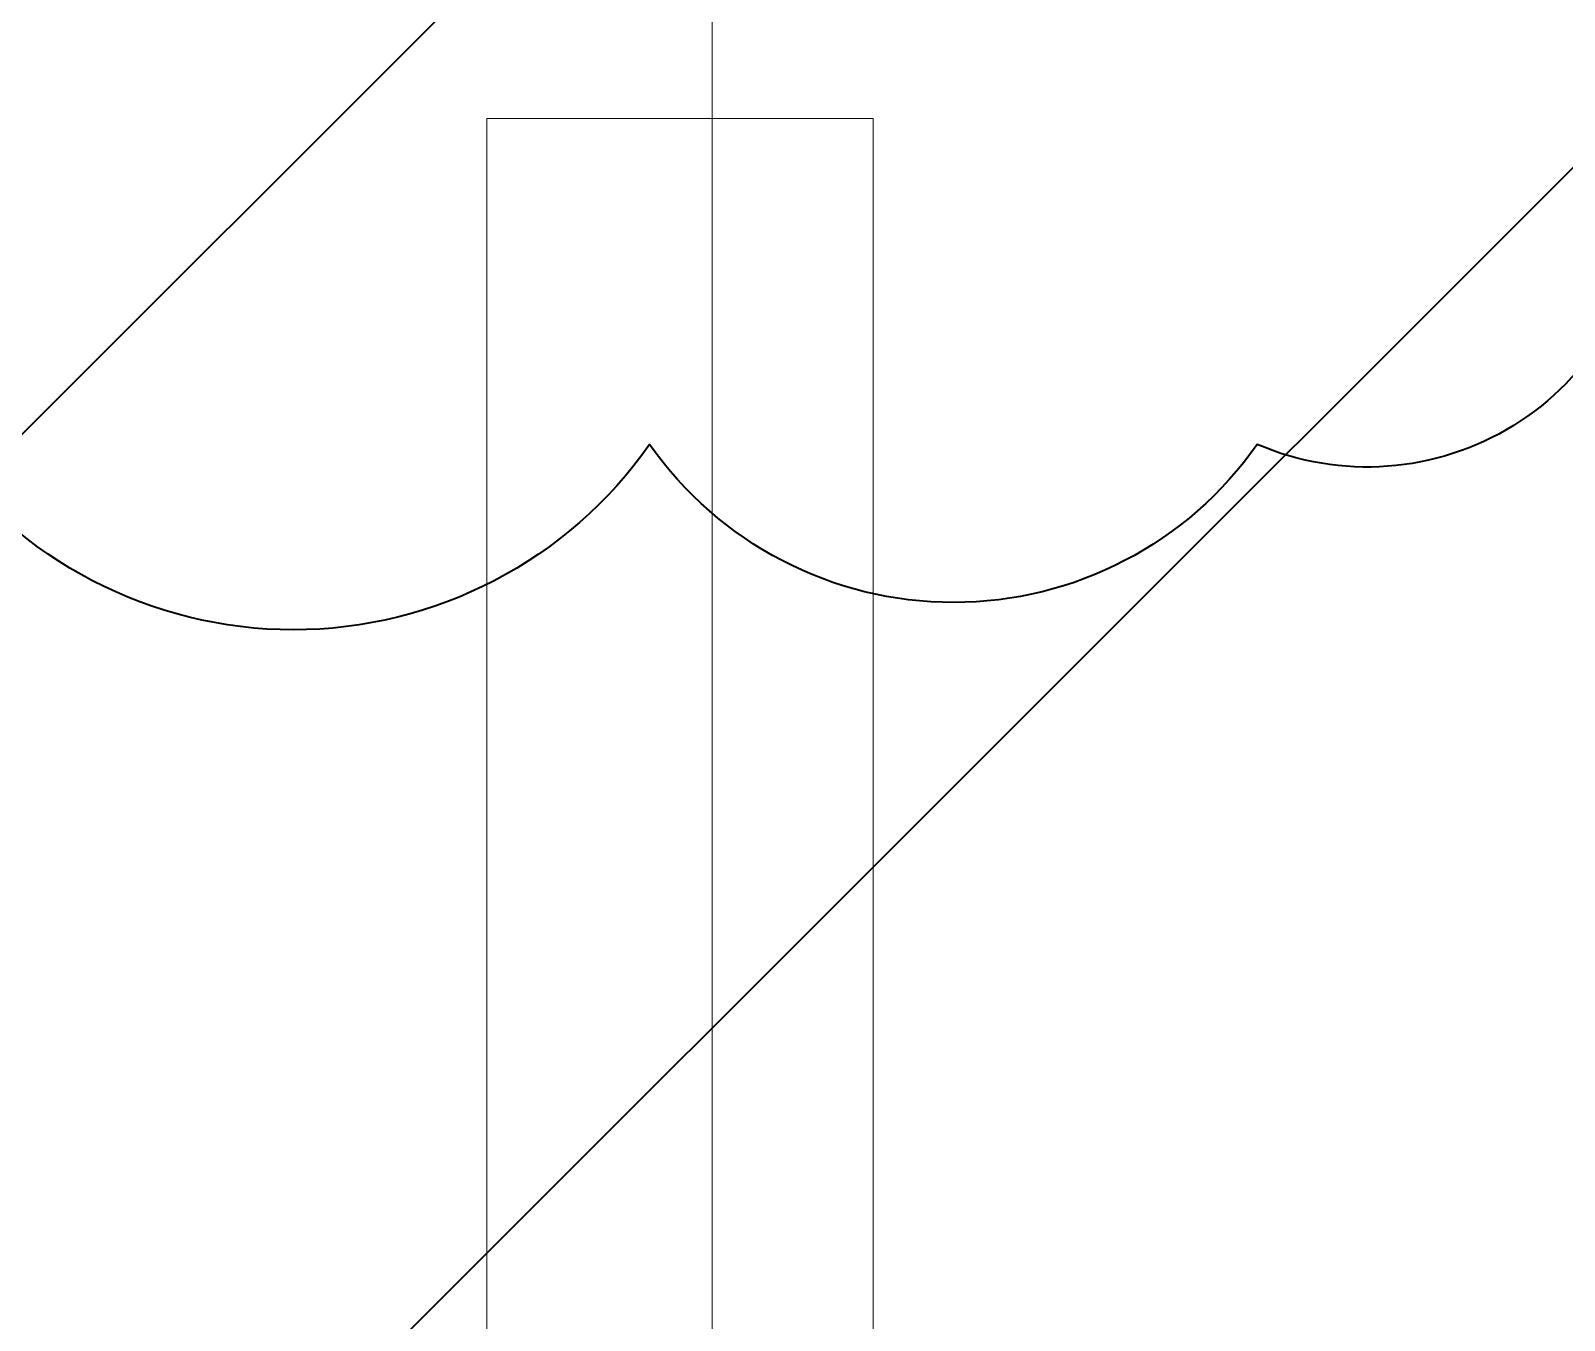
# Model space of a CAD drawing. Header units: millimetres. Extents: x -249154 to 415037, y -45458 to 354837.
# Drawn here: x 24917 to 27298, y 1598 to 3600 of the extents above; entities that cross this region are included whole.
import ezdxf

# ---------------------------------------------------------------- set-up
doc = ezdxf.new("R2010")
doc.units = ezdxf.units.MM
for name, color, linetype, lineweight in [('4.1) Дм уборка мусора НЗ 2', 20, 'Continuous', 35), ('4.4) РВР ремонт Штукатурки', 160, 'зигзаг', 35), ('A-FLOR', 7, 'Continuous', 9), ('Оси', 7, 'Continuous', 9)]:
    doc.layers.add(name, color=color, linetype=linetype, lineweight=lineweight)
doc.linetypes.add('зигзаг', pattern='A,0.00254,-5.08,[131,ltypeshp.shx,S=5.08,R=0,X=-5.08,Y=0],-10.16,[131,ltypeshp.shx,S=5.08,R=180,X=5.08,Y=0],-5.08', length=20.32254)

msp = doc.modelspace()

# ---------------------------------------------------------------- hatches: boundary and pattern name
at = {"layer": '4.1) Дм уборка мусора НЗ 2'}
h = msp.add_hatch(dxfattribs=at)
h.set_pattern_fill('ANSI31', color=1, scale=444)
h.paths.add_polyline_path([(29405.8, 6825.9), (27603.7, 6825.9), (27599, 6896.7), (27556.2, 6896.8), (27557.9, 7593.8), (26199.9, 7597), (26198.3, 6907), (25006.3, 6909.8), (25007.9, 7619.8), (22549.9, 7625.6), (22549, 7225.6), (21907, 7227.1), (21907.9, 7607.1), (20749.9, 7609.8), (20732.2, 91.8), (21890.2, 89.1), (21891.1, 469.1), (22658.1, 467.3), (22657.2, 87.3), (25540.2, 80.5), (25541.1, 460.5), (26431.6, 458.4), (26430.7, 78.4), (29190, 72), (29190.9, 452), (29390.9, 451.5)])

# ---------------------------------------------------------------- linework, layer by layer
at = {"layer": '4.4) РВР ремонт Штукатурки', "color": 1, "linetype": 'ByBlock'}
msp.add_lwpolyline([(22274.7, 2957.7, -0.520567), (22274.7, 3984.4, -0.520567), (22274.7, 4722.8, -0.520567), (22339.5, 5749.9, -0.520567), (23053.5, 5749.9, -0.520567), (23742.6, 5749.9, -0.520567), (24981.7, 5749.9, -0.520567), (25812.6, 5749.9, -0.520567), (27140.1, 5749.9, -0.520567), (27422.9, 5335.4, -0.520567), (27422.9, 4353.3, -0.520567), (27422.9, 3329.6, -0.520567), (26820.9, 2957.7, -0.520567), (25877.6, 2957.7, -0.520567), (24771.4, 2957.7, -0.520567), (23959.3, 2957.7, -0.520567), (23070.3, 2957.7, -0.520567)], format="xyb", close=True, dxfattribs=at)
at = {"layer": 'A-FLOR'}
for p, q in [((25624.7, 383.9), (25624.7, 3463.9)), ((25624.7, 3463.9), (26224.7, 3463.9)), ((26224.7, 3463.9), (26224.7, 383.9))]:
    msp.add_line(p, q, dxfattribs=at)
at = {"layer": 'Оси'}
msp.add_lwpolyline([(25974.7, -2042.3), (25974.7, 2957.7), (25974.7, 22262), (25974.7, 27262)], dxfattribs=at)

doc.saveas('drawing.dxf')
